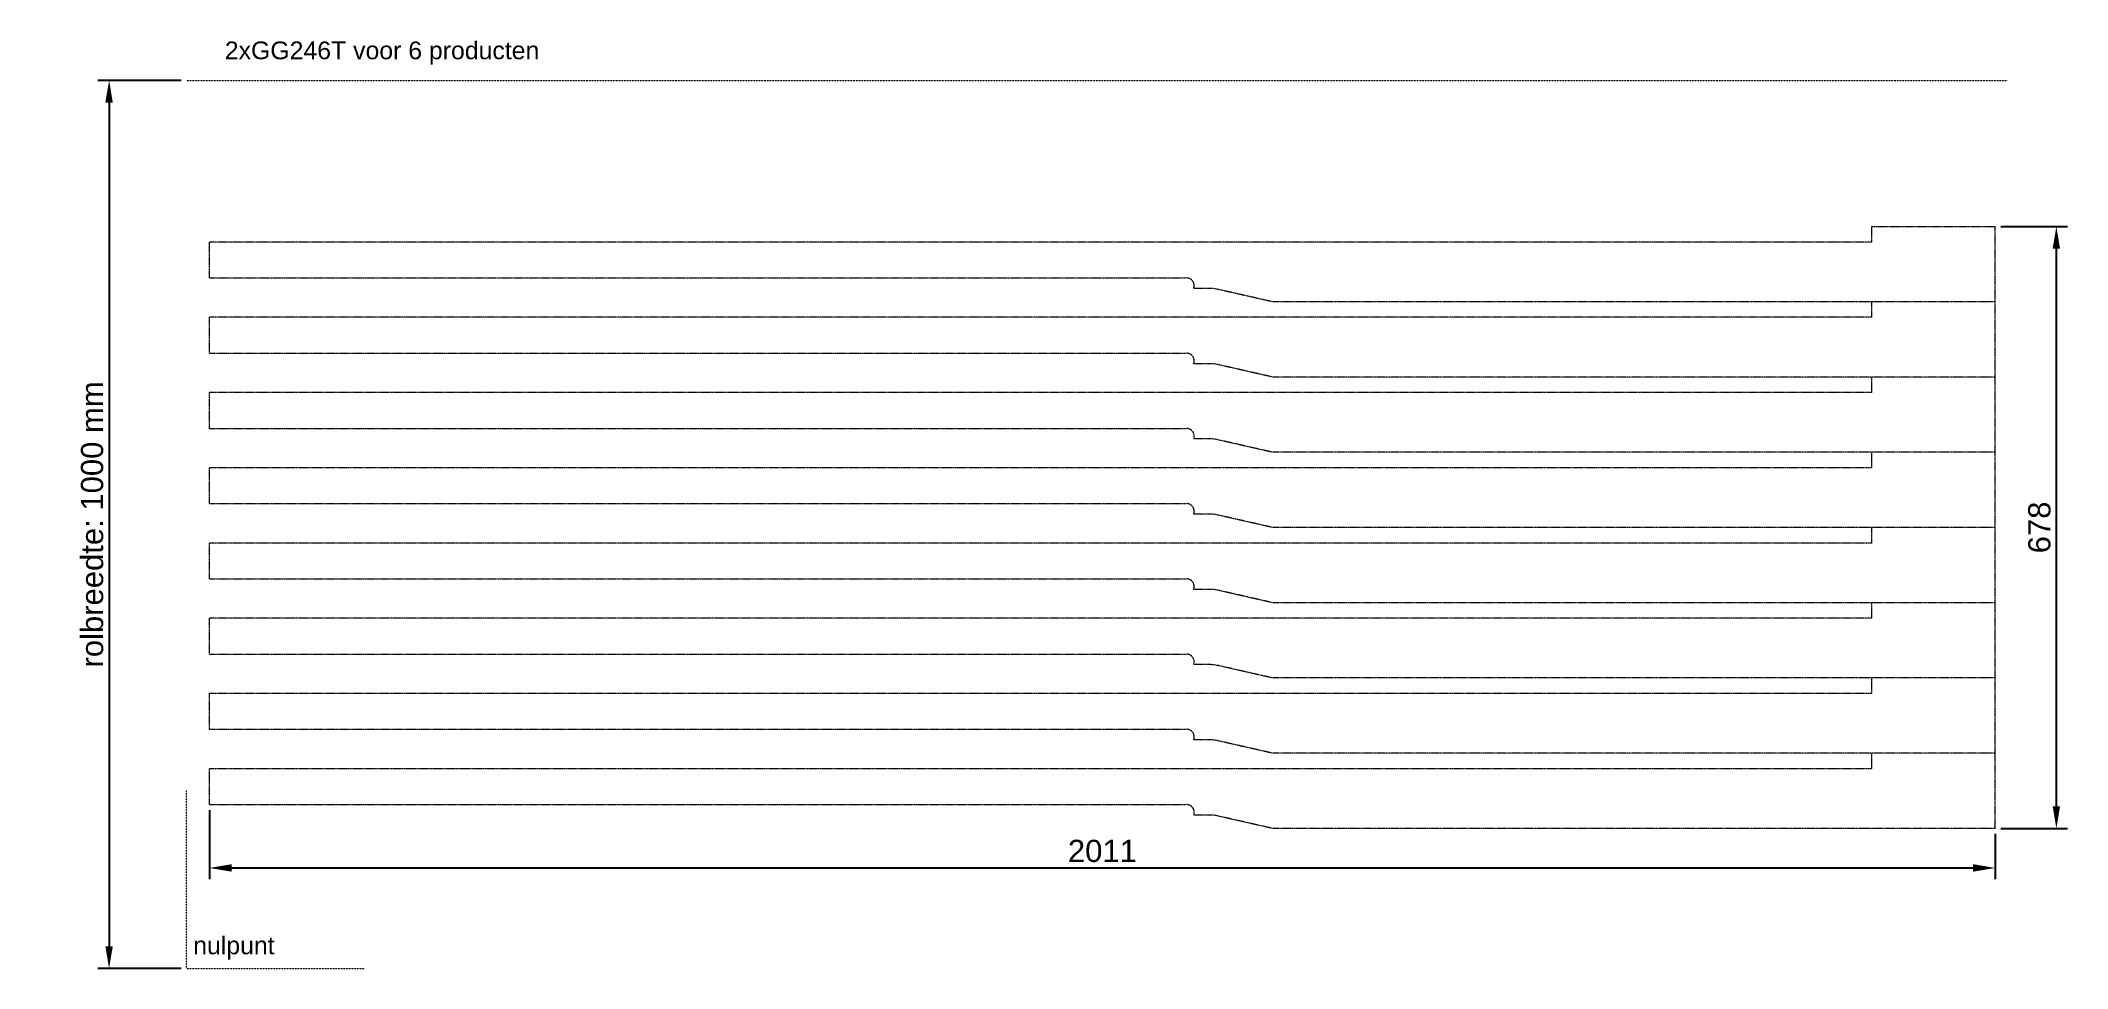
# Model space of a CAD drawing. Header units: millimetres. Extents: x -164 to 2118, y 0 to 1045.
import ezdxf

# ---------------------------------------------------------------- set-up
doc = ezdxf.new("R2010")
doc.units = ezdxf.units.MM
doc.linetypes.add('HIDDEN', pattern=[0.2, 0.1, -0.1])
doc.linetypes.add('PHANTOM', pattern=[0.8, 0.45, -0.05, 0.1, -0.05, 0.1, -0.05])
doc.layers.get('Defpoints').update_dxf_attribs({"lineweight": 13})
for name, color, linetype, lineweight in [('deel 1', 1, 'PHANTOM', 13), ('deel 2', 2, 'PHANTOM', 13), ('deel 3', 3, 'PHANTOM', 13), ('deel 4', 4, 'PHANTOM', 13), ('deel 5', 6, 'PHANTOM', 13), ('deel 6', 8, 'PHANTOM', 13), ('deel 7', 9, 'PHANTOM', 13), ('deel 8', 34, 'PHANTOM', 13), ('dim', 5, 'Continuous', 13), ('hulp', 254, 'HIDDEN', 13)]:
    doc.layers.add(name, color=color, linetype=linetype, lineweight=lineweight)
doc.styles.get("Standard").update_dxf_attribs({"font": 'ARIAL.TTF'})
doc.dimstyles.new('ISO-25 groot', dxfattribs={"dimscale": 10, "dimtxt": 2.5, "dimasz": 2.5, "dimexe": 1.25, "dimexo": 0.625, "dimtad": 1, "dimdec": 0, "dimtxsty": 'Standard', "dimcen": 2.5, "dimadec": 0, "dimazin": 0, "dimtfac": 1, "dimtdec": 0, "dimtmove": 0, "dimatfit": 3, "dimfxl": 1, "dimarcsym": 0})

# ---------------------------------------------------------------- blocks, each defined once
blk = doc.blocks.new('*D7')
at = {"layer": 'Defpoints', "color": 0, "transparency": 16777216}
for p in [(0, 1000), (-87.2, 0), (0, 0)]:
    blk.add_point(p, dxfattribs=at)
at = {"layer": 'dim', "color": 0, "lineweight": -2, "transparency": 16777216}
for p, q in [((-6.2, 1000), (-99.7, 1000)), ((-87.2, 975), (-87.2, 25)), ((-6.2, 0), (-99.7, 0))]:
    blk.add_line(p, q, dxfattribs=at)
at = {"layer": 'dim', "color": 0, "transparency": 16777216}
for points in [[(-91.4, 975), (-83, 975), (-87.2, 1000)], [(-91.4, 25), (-83, 25), (-87.2, 0)]]:
    blk.add_solid(points, dxfattribs=at)
at = {"layer": 'dim', "color": 0, "transparency": 16777216, "insert": (-106.2, 500), "char_height": 25, "attachment_point": 5, "rotation": 90}
blk.add_mtext('rolbreedte: 1000 mm', dxfattribs=at)
blk = doc.blocks.new('*D8')
at = {"layer": 'Defpoints', "color": 0, "transparency": 16777216}
for p in [(25.8, 184.6), (2036.4, 157.7), (2036.4, 113.2)]:
    blk.add_point(p, dxfattribs=at)
at = {"layer": 'dim', "color": 0, "lineweight": -2, "transparency": 16777216}
for p, q in [((25.8, 178.3), (25.8, 100.7)), ((2036.4, 151.5), (2036.4, 100.7)), ((50.8, 113.2), (2011.4, 113.2))]:
    blk.add_line(p, q, dxfattribs=at)
at = {"layer": 'dim', "color": 0, "transparency": 16777216}
for points in [[(50.8, 117.4), (50.8, 109), (25.8, 113.2)], [(2011.4, 117.4), (2011.4, 109), (2036.4, 113.2)]]:
    blk.add_solid(points, dxfattribs=at)
at = {"layer": 'dim', "color": 0, "transparency": 16777216, "insert": (1031.1, 132.2), "char_height": 25, "attachment_point": 5}
blk.add_mtext('2011', dxfattribs=at)
blk = doc.blocks.new('*D9')
at = {"layer": 'Defpoints', "color": 0, "transparency": 16777216}
for p in [(2036.4, 835.4), (2105.1, 835.4), (2036.4, 157.7)]:
    blk.add_point(p, dxfattribs=at)
at = {"layer": 'dim', "color": 0, "lineweight": -2, "transparency": 16777216}
for p, q in [((2042.6, 835.4), (2117.6, 835.4)), ((2105.1, 182.7), (2105.1, 810.4)), ((2042.6, 157.7), (2117.6, 157.7))]:
    blk.add_line(p, q, dxfattribs=at)
at = {"layer": 'dim', "color": 0, "transparency": 16777216}
for points in [[(2100.9, 810.4), (2109.3, 810.4), (2105.1, 835.4)], [(2100.9, 182.7), (2109.3, 182.7), (2105.1, 157.7)]]:
    blk.add_solid(points, dxfattribs=at)
at = {"layer": 'dim', "color": 0, "transparency": 16777216, "insert": (2086.1, 496.6), "char_height": 25, "attachment_point": 5, "rotation": 90}
blk.add_mtext('678', dxfattribs=at)

msp = doc.modelspace()

# ---------------------------------------------------------------- linework, layer by layer
at = {"layer": 'deel 1'}
for p, q in [((1897, 242.4), (1897, 224.9)), ((2036.4, 157.7), (2036.4, 242.4)), ((1897, 224.9), (25.8, 224.9)), ((25.8, 184.6), (25.8, 224.9)), ((25.8, 184.6), (1125.8, 184.6)), ((1153.2, 172.7), (1133.9, 172.7)), ((1222.2, 157.8), (1160.2, 171.9)), ((2036.4, 157.7), (1223, 157.7))]:
    msp.add_line(p, q, dxfattribs=at)
for centre, radius, start, end in [((1125.8, 175.9), 8.65, 338.1882, 90), ((1153.2, 140.8), 31.9, 77.1932, 89.98)]:
    msp.add_arc(centre, radius, start, end, dxfattribs=at)
at = {"layer": 'deel 2'}
for p, q in [((1897, 327.2), (1897, 309.6)), ((2036.4, 242.4), (2036.4, 327.2)), ((1897, 309.6), (25.8, 309.6)), ((25.8, 269.3), (25.8, 309.6)), ((25.8, 269.3), (1125.8, 269.3)), ((1153.2, 257.4), (1133.9, 257.4)), ((1222.2, 242.5), (1160.2, 256.6)), ((2036.4, 242.4), (1223, 242.4))]:
    msp.add_line(p, q, dxfattribs=at)
for centre, radius, start, end in [((1125.8, 260.7), 8.65, 338.1882, 90), ((1153.2, 225.5), 31.9, 77.1932, 89.98)]:
    msp.add_arc(centre, radius, start, end, dxfattribs=at)
at = {"layer": 'deel 3'}
for p, q in [((1897, 411.9), (1897, 394.3)), ((2036.4, 327.2), (2036.4, 411.9)), ((1897, 394.3), (25.8, 394.3)), ((25.8, 354), (25.8, 394.3)), ((25.8, 354), (1125.8, 354)), ((1153.2, 342.2), (1133.9, 342.2)), ((1222.2, 327.2), (1160.2, 341.4)), ((2036.4, 327.2), (1223, 327.2))]:
    msp.add_line(p, q, dxfattribs=at)
for centre, radius, start, end in [((1125.8, 345.4), 8.65, 338.1882, 90), ((1153.2, 310.2), 31.9, 77.1932, 89.98)]:
    msp.add_arc(centre, radius, start, end, dxfattribs=at)
at = {"layer": 'deel 4'}
for p, q in [((1897, 496.6), (1897, 479)), ((2036.4, 411.9), (2036.4, 496.6)), ((1897, 479), (25.8, 479)), ((25.8, 438.7), (25.8, 479)), ((25.8, 438.7), (1125.8, 438.7)), ((1153.2, 426.9), (1133.9, 426.9)), ((1222.2, 412), (1160.2, 426.1)), ((2036.4, 411.9), (1223, 411.9))]:
    msp.add_line(p, q, dxfattribs=at)
for centre, radius, start, end in [((1125.8, 430.1), 8.65, 338.1882, 90), ((1153.2, 394.9), 31.9, 77.1932, 89.98)]:
    msp.add_arc(centre, radius, start, end, dxfattribs=at)
at = {"layer": 'deel 5'}
for p, q in [((1897, 581.3), (1897, 563.7)), ((2036.4, 496.6), (2036.4, 581.3)), ((1897, 563.7), (25.8, 563.7)), ((25.8, 523.5), (25.8, 563.7)), ((25.8, 523.5), (1125.8, 523.5)), ((1153.2, 511.6), (1133.9, 511.6)), ((1222.2, 496.7), (1160.2, 510.8)), ((2036.4, 496.6), (1223, 496.6))]:
    msp.add_line(p, q, dxfattribs=at)
for centre, radius, start, end in [((1125.8, 514.8), 8.65, 338.1882, 90), ((1153.2, 479.7), 31.9, 77.1932, 89.98)]:
    msp.add_arc(centre, radius, start, end, dxfattribs=at)
at = {"layer": 'deel 6'}
for p, q in [((1897, 666), (1897, 648.5)), ((2036.4, 581.3), (2036.4, 666)), ((1897, 648.5), (25.8, 648.5)), ((25.8, 608.2), (25.8, 648.5)), ((25.8, 608.2), (1125.8, 608.2)), ((1153.2, 596.3), (1133.9, 596.3)), ((1222.2, 581.4), (1160.2, 595.5)), ((2036.4, 581.3), (1223, 581.3))]:
    msp.add_line(p, q, dxfattribs=at)
for centre, radius, start, end in [((1125.8, 599.5), 8.65, 338.1882, 90), ((1153.2, 564.4), 31.9, 77.1932, 89.98)]:
    msp.add_arc(centre, radius, start, end, dxfattribs=at)
at = {"layer": 'deel 7'}
for p, q in [((1897, 733.2), (25.8, 733.2)), ((25.8, 692.9), (25.8, 733.2)), ((1897, 750.7), (1897, 733.2)), ((2036.4, 666), (2036.4, 750.7)), ((25.8, 692.9), (1125.8, 692.9)), ((1153.2, 681), (1133.9, 681)), ((1222.2, 666.1), (1160.2, 680.2)), ((2036.4, 666), (1223, 666))]:
    msp.add_line(p, q, dxfattribs=at)
for centre, radius, start, end in [((1125.8, 684.2), 8.65, 338.1882, 90), ((1153.2, 649.1), 31.9, 77.1932, 89.98)]:
    msp.add_arc(centre, radius, start, end, dxfattribs=at)
at = {"layer": 'deel 8'}
for p, q in [((1897, 835.4), (2036.4, 835.4)), ((1897, 835.4), (1897, 817.9)), ((2036.4, 750.7), (2036.4, 835.4)), ((1897, 817.9), (25.8, 817.9)), ((25.8, 777.6), (25.8, 817.9)), ((25.8, 777.6), (1125.8, 777.6)), ((1153.2, 765.7), (1133.9, 765.7)), ((1222.2, 750.8), (1160.2, 764.9)), ((2036.4, 750.7), (1223, 750.7))]:
    msp.add_line(p, q, dxfattribs=at)
for centre, radius, start, end in [((1125.8, 768.9), 8.65, 338.1882, 90), ((1153.2, 733.8), 31.9, 77.1932, 89.98)]:
    msp.add_arc(centre, radius, start, end, dxfattribs=at)
at = {"layer": 'hulp'}
for p, q in [((0, 1000), (2050.1, 1000)), ((0, 0), (0, 200)), ((0, 0), (200, 0))]:
    msp.add_line(p, q, dxfattribs=at)

# ---------------------------------------------------------------- texts
at = {"layer": 'dim'}
msp.add_text('nulpunt', height=20, dxfattribs=at).set_placement((7.5, 16))
at = {"layer": 'dim', "insert": (43.1, 1043.8), "char_height": 20, "attachment_point": 1}
msp.add_mtext_dynamic_manual_height_columns('2xGG246T voor 6 producten', width=400.801, gutter_width=100, heights=[0], dxfattribs=at)

# ---------------------------------------------------------------- dimensions: what is measured, and where the dimension line sits
at = {"layer": 'dim'}
dim = msp.add_linear_dim(base=(-87.2, 0), p1=(0, 1000), p2=(0, 0), angle=90, text='rolbreedte: <> mm', dimstyle='ISO-25 groot', dxfattribs=at)
dim.commit()
dim.dimension.update_dxf_attribs({"geometry": '*D7', "text_midpoint": (-106.2, 500)})
dim = msp.add_linear_dim(base=(2105.1, 835.4), p1=(2036.4, 157.7), p2=(2036.4, 835.4), angle=90, dimstyle='ISO-25 groot', dxfattribs=at)
dim.commit()
dim.dimension.update_dxf_attribs({"geometry": '*D9', "text_midpoint": (2086.1, 496.6)})
dim = msp.add_linear_dim(base=(2036.4, 113.2), p1=(25.8, 184.6), p2=(2036.4, 157.7), dimstyle='ISO-25 groot', dxfattribs=at)
dim.commit()
dim.dimension.update_dxf_attribs({"geometry": '*D8', "text_midpoint": (1031.1, 132.2)})

doc.saveas('drawing.dxf')
